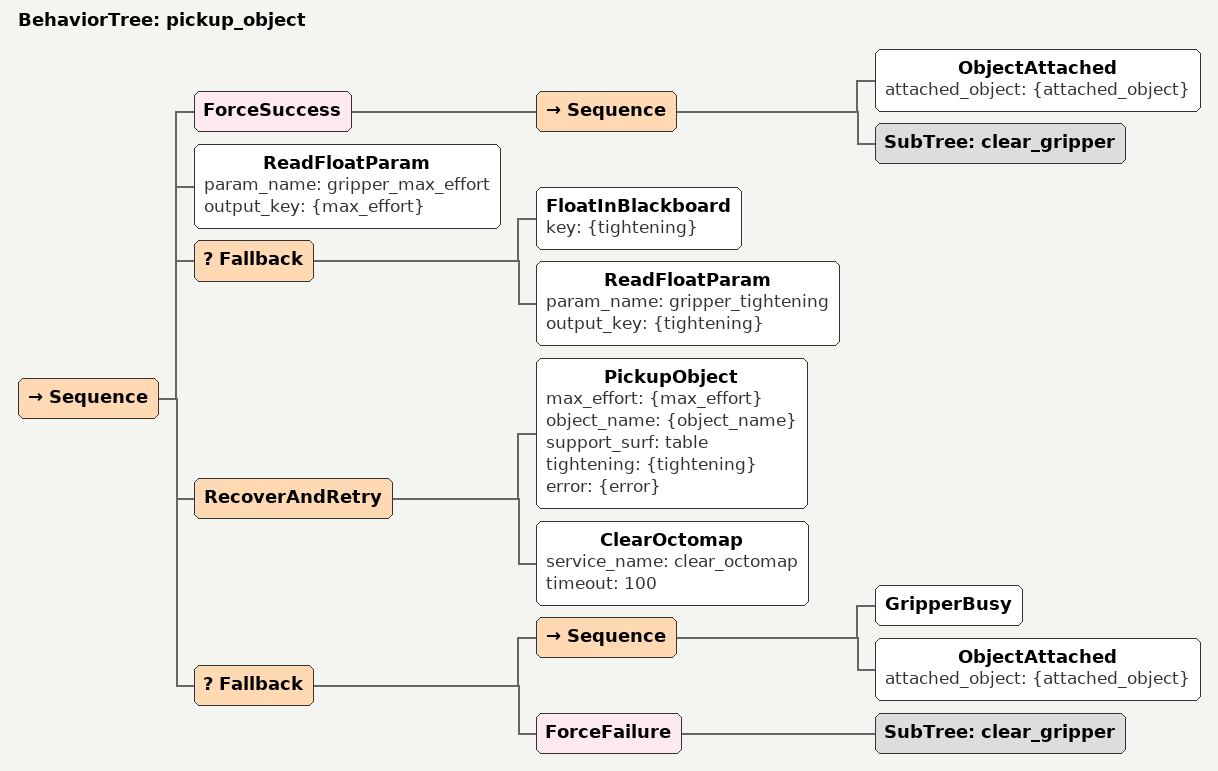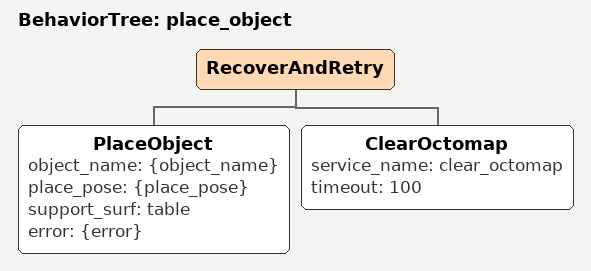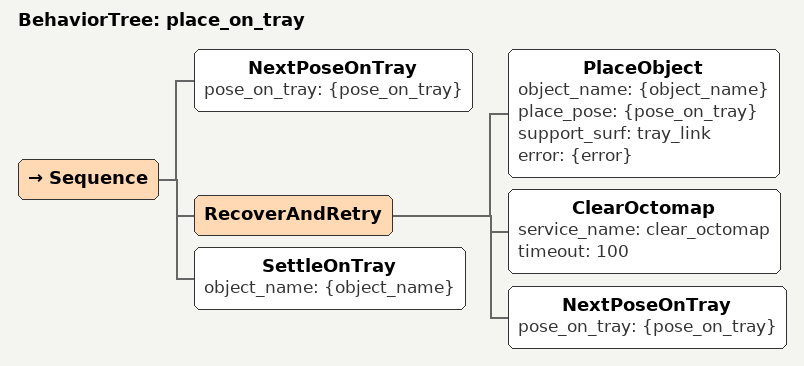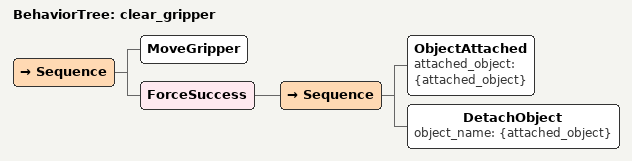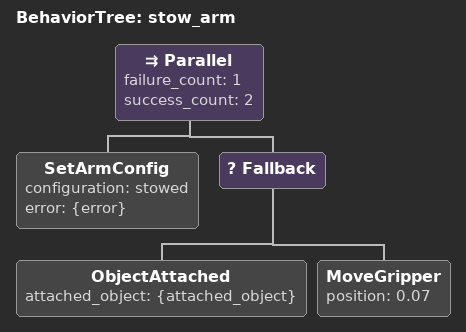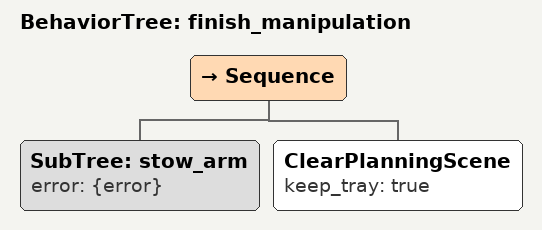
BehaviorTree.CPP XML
<?xml version="1.0" encoding="UTF-8"?>
<root BTCPP_format="4">
  <BehaviorTree ID="pickup_object">
    <Sequence>
      <ForceSuccess>
        <Sequence>
          <ObjectAttached attached_object="{attached_object}"/>
          <SubTree ID="clear_gripper"/>
        </Sequence>
      </ForceSuccess>
      <ReadFloatParam param_name="gripper_max_effort"
                      output_key="{max_effort}"/>
      <!-- tightening is optional: the caller's if given, else the gripper_tightening parameter -->
      <Fallback>
        <FloatInBlackboard key="{tightening}"/>
        <ReadFloatParam param_name="gripper_tightening"
                        output_key="{tightening}"/>
      </Fallback>
      <RecoverAndRetry>
        <PickupObject max_effort="{max_effort}"
                      object_name="{object_name}"
                      support_surf="table"
                      tightening="{tightening}"
                      error="{error}"/>
        <ClearOctomap service_name="clear_octomap"
                      timeout="100"/>
      </RecoverAndRetry>
      <!-- the planning scene has the object attached, but only the gripper can tell whether it really holds it -->
      <Fallback>
        <Sequence>
          <GripperBusy/>
          <ObjectAttached attached_object="{attached_object}"/>
        </Sequence>
        <ForceFailure>
          <SubTree ID="clear_gripper"/>
        </ForceFailure>
      </Fallback>
    </Sequence>
  </BehaviorTree>

  <BehaviorTree ID="place_object">
    <RecoverAndRetry>
      <PlaceObject object_name="{object_name}"
                   place_pose="{place_pose}"
                   support_surf="table"
                   error="{error}"/>
      <ClearOctomap service_name="clear_octomap"
                    timeout="100"/>
    </RecoverAndRetry>
  </BehaviorTree>

  <BehaviorTree ID="place_on_tray">
    <Sequence>
      <NextPoseOnTray pose_on_tray="{pose_on_tray}"/>
      <RecoverAndRetry>
        <PlaceObject object_name="{object_name}"
                     place_pose="{pose_on_tray}"
                     support_surf="tray_link"
                     error="{error}"/>
        <ClearOctomap service_name="clear_octomap"
                      timeout="100"/>
        <NextPoseOnTray pose_on_tray="{pose_on_tray}"/>
      </RecoverAndRetry>
      <SettleOnTray object_name="{object_name}"/>
    </Sequence>
  </BehaviorTree>

  <!-- Open the gripper, and detach and remove from the planning scene whatever object it held -->
  <BehaviorTree ID="clear_gripper">
    <Sequence>
      <MoveGripper/>
      <ForceSuccess>
        <Sequence>
          <ObjectAttached attached_object="{attached_object}"/>
          <DetachObject object_name="{attached_object}"/>
        </Sequence>
      </ForceSuccess>
    </Sequence>
  </BehaviorTree>

  <!-- Stow the arm and half-close the gripper, unless it holds something -->
  <BehaviorTree ID="stow_arm">
    <Parallel failure_count="1"
              success_count="2">
      <SetArmConfig configuration="stowed"
                    error="{error}"/>
      <Fallback>
        <ObjectAttached attached_object="{attached_object}"/>
        <MoveGripper position="0.07"/>
      </Fallback>
    </Parallel>
  </BehaviorTree>

  <!--
    Stow the arm and remove from the planning scene everything but the objects on the tray.
    The arm moves first, so it still avoids the objects it is about to forget.
  -->
  <BehaviorTree ID="finish_manipulation">
    <Sequence>
      <SubTree ID="stow_arm"
               error="{error}"/>
      <ClearPlanningScene keep_tray="true"/>
    </Sequence>
  </BehaviorTree>
</root>
